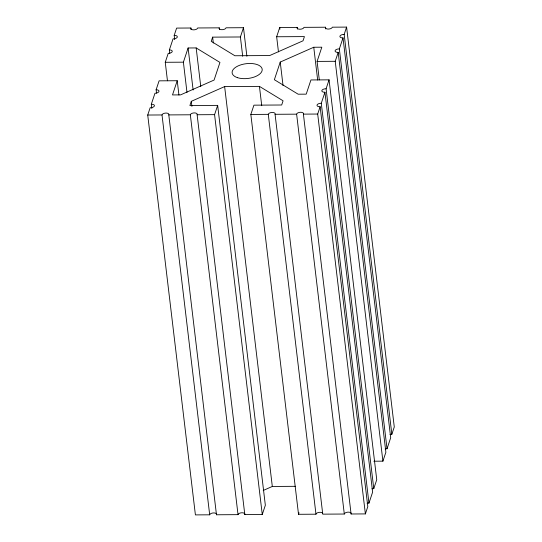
<?xml version="1.0" encoding="UTF-8"?>
<svg xmlns="http://www.w3.org/2000/svg" width="542" height="542" viewBox="0 0 542 542"><rect width="100%" height="100%" fill="white"/><g stroke="black" fill="none" stroke-linecap="round" stroke-linejoin="round"><path stroke-width="0.81" d="M322.693 513.233A3.469 1.701 -6.8 0 0 319.042 512.38A3.469 1.701 -6.8 0 0 315.972 514.195L298.52 514.297L250.838 114.437L253.92 105.162L281.684 104.999L283.08 100.792L259.435 86.381L224.632 86.584L191.299 101.327L189.896 105.534L217.66 105.372L265.343 505.239L262.26 514.507L244.808 514.609A3.469 1.701 -6.8 0 0 242.037 512.766A3.469 1.701 -6.8 0 0 238.026 514.649L216.475 514.778A3.469 1.701 -6.8 0 0 213.704 512.928A3.469 1.701 -6.8 0 0 209.693 514.819L195.405 514.9L147.722 115.033L150.154 107.729A3.469 1.701 -6.8 0 0 154.382 105.968A3.469 1.701 -6.8 0 0 151.306 104.26L154.971 93.238A3.469 1.701 -6.8 0 0 158.948 91.476A3.469 1.701 -6.8 0 0 156.123 89.762L159.091 80.839L177.22 80.731L178.928 95.013M167.458 80.772L165.256 62.289L168.223 53.367A3.469 1.701 -6.8 0 0 172.2 51.605A3.469 1.701 -6.8 0 0 169.382 49.891L173.04 38.868A3.469 1.701 -6.8 0 0 177.275 37.113A3.469 1.701 -6.8 0 0 174.192 35.399L176.624 28.089L190.913 28.008A3.469 1.701 -6.8 0 0 193.677 29.857A3.469 1.701 -6.8 0 0 197.695 27.967L219.246 27.845A3.469 1.701 -6.8 0 0 222.017 29.688A3.469 1.701 -6.8 0 0 226.028 27.805L243.48 27.703L246.888 56.26M177.22 80.731L172.498 94.931L180.561 94.884L214.083 80.06L219.95 62.425L196.17 47.933L188.108 47.981L183.386 62.181L186.99 92.425M243.48 27.703L240.397 36.978L212.633 37.134L211.238 41.341L234.882 55.751L269.686 55.548L303.019 40.806L304.421 36.599L276.657 36.761L278.459 51.883M262.26 514.507L214.578 114.647L217.66 105.372M276.657 36.761L279.74 27.493L297.192 27.391A3.469 1.701 -6.8 0 0 299.963 29.234A3.469 1.701 -6.8 0 0 303.974 27.351L325.525 27.222A3.469 1.701 -6.8 0 0 328.296 29.072A3.469 1.701 -6.8 0 0 332.307 27.181L346.595 27.1L394.278 426.967L391.846 434.271A3.469 1.701 -6.8 0 0 389.983 434.474M319.299 79.884L317.097 61.402L321.819 47.201L313.757 47.249L280.234 62.073L274.367 79.708L298.147 94.2L306.21 94.152L310.932 79.952L329.062 79.843L376.744 479.711L373.777 488.64A3.469 1.701 -6.8 0 0 371.907 488.837M250.838 114.437L268.29 114.335A3.469 1.701 -6.8 0 1 272.301 112.445A3.469 1.701 -6.8 0 1 275.072 114.294L322.754 514.155L344.305 514.033A3.469 1.701 -6.8 0 1 348.323 512.143A3.469 1.701 -6.8 0 1 351.087 513.992L365.376 513.911L317.693 114.044L320.126 106.733A3.469 1.701 -6.8 0 1 317.05 105.026A3.469 1.701 -6.8 0 1 321.277 103.265L324.943 92.242A3.469 1.701 -6.8 0 1 321.867 90.528A3.469 1.701 -6.8 0 1 326.094 88.773L329.062 79.843M373.844 461.215L382.909 461.161L335.227 61.3L338.194 52.371A3.469 1.701 -6.8 0 1 335.119 50.657A3.469 1.701 -6.8 0 1 339.346 48.902L343.011 37.879A3.469 1.701 -6.8 0 1 339.936 36.165A3.469 1.701 -6.8 0 1 344.163 34.41L346.595 27.1M298.52 514.297L299.035 512.752M365.376 513.911L367.808 506.601L320.126 106.733M367.09 503.328A3.469 1.701 -6.8 0 1 368.96 503.132L372.625 492.109L324.943 92.242M382.909 461.161L385.877 452.238L338.194 52.371M385.166 448.966A3.469 1.701 -6.8 0 1 387.029 448.769L390.694 437.74L343.011 37.879M263.222 490.469L272.314 486.452L295.519 486.316M165.256 62.289L183.386 62.181M317.097 61.402L335.227 61.3M147.722 115.033L162.011 114.951A3.469 1.701 -6.8 0 1 166.021 113.061A3.469 1.701 -6.8 0 1 168.792 114.911L190.344 114.789A3.469 1.701 -6.8 0 1 194.354 112.899A3.469 1.701 -6.8 0 1 197.125 114.748L214.578 114.647M275.072 114.294L296.63 114.166A3.469 1.701 -6.8 0 1 300.641 112.275A3.469 1.701 -6.8 0 1 303.405 114.125L317.693 114.044M344.163 34.41L391.846 434.271M339.346 48.902L387.029 448.769M325.525 27.222L325.728 28.902M326.094 88.773L373.777 488.64M321.277 103.265L368.96 503.132M313.757 47.249L317.659 80.013M297.192 27.391L297.395 29.065M303.405 114.125L351.087 513.992M296.63 114.166L344.305 514.033M279.74 27.493L279.943 29.173M280.234 62.073L283.039 85.595M268.29 114.335L315.972 514.195M259.435 86.381L261.739 105.704M240.397 36.978L242.701 56.293M219.246 27.845L219.449 29.525M224.632 86.584L272.314 486.452M212.633 37.134L213.338 43.014M196.17 47.933L200.777 86.578M190.913 28.008L191.109 29.688M197.125 114.748L244.808 514.609M188.108 47.981L193.115 89.986M191.299 101.327L191.902 106.367M190.344 114.789L238.026 514.649M174.192 35.399L174.693 39.6M169.382 49.891L169.781 53.251M168.792 114.911L216.475 514.778M162.011 114.951L209.693 514.819M156.123 89.762L156.523 93.122M151.306 104.26L151.807 108.461M237.552 77.689A15.135 7.432 -6.8 0 0 262.003 70.982A15.135 7.432 -6.8 0 0 241.922 64.532A15.135 7.432 -6.8 0 0 237.552 77.689"/></g></svg>
